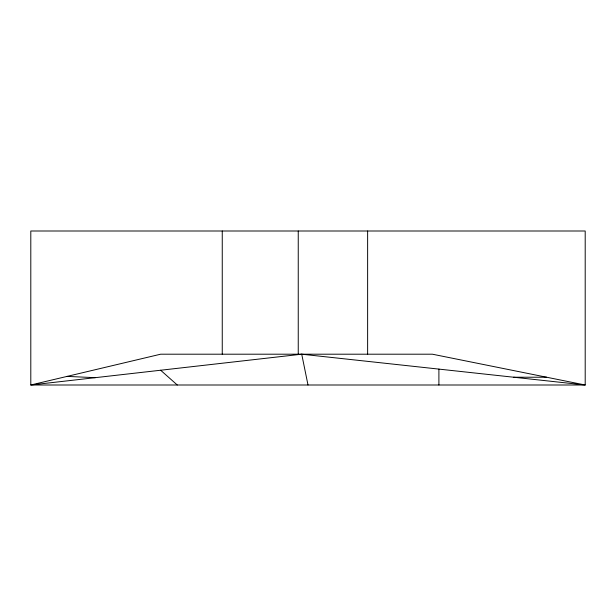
<?xml version="1.0" encoding="UTF-8"?>
<svg xmlns="http://www.w3.org/2000/svg" width="616" height="616" viewBox="0 0 616 616"><rect width="100%" height="100%" fill="white"/><g stroke="black" fill="none" stroke-linecap="round" stroke-linejoin="round"><path stroke-width="0.92" d="M301.725 354.2L30.8 385L30.8 231L585.2 231L585.2 385L30.8 385L160.653 354.2L432.393 354.2L585.2 385L301.725 354.2L308 385M513.59 377.223L546.6 377.223M67.052 376.399L95.28 377.67M160.653 370.239L177.277 385M438.9 369.107L438.9 385M367.629 231L367.629 354.2M298.244 231L298.244 354.2M222.253 231L222.253 354.2"/></g></svg>
